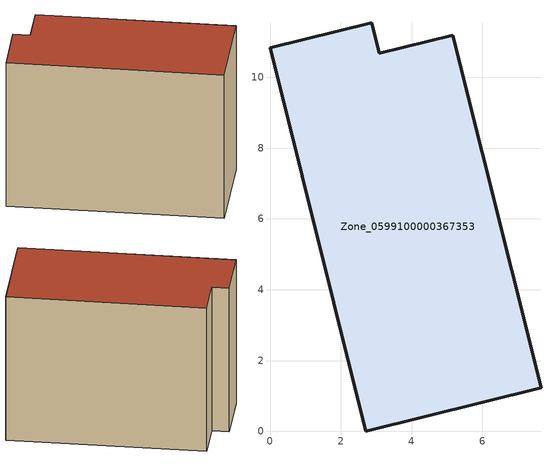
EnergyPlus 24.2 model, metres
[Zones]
Zone_0599100000367353
 floor ground (C_G): 2.7,0 0,10.83 2.87,11.54 3.08,10.67 5.17,11.19 7.65,1.24 z0
 wall outside (C_F): 2.7,0 7.65,1.24 5.17,11.19 3.08,10.67 2.87,11.54 0,10.83 2.7,0 z0:8.35
 roof outside (C_R): 0,10.83 2.7,0 7.65,1.24 5.17,11.19 3.08,10.67 2.87,11.54 z8.35
[BUILDING]
Pand.0599100000367353: North Axis=0; Terrain=City; Loads Convergence Tolerance Value=0.04; Temperature Convergence Tolerance Value=0.4; Solar Distribution=FullExterior; Maximum Number of Warmup Days=25; Minimum Number of Warmup Days=1
[Site:Location]
Rotterdam.The.Hague.AP_ZH_NLD Design_Conditions: Latitude=51.96; Longitude=4.45; Time Zone=1; Elevation=-4.5
[SITE:GROUNDTEMPERATURE:BUILDINGSURFACE]
18, 18, 18, 18, 18, 18, 18, 18, 18, 18, 18, 18
[MATERIAL] Thermal Absorptance=0.9; Solar Absorptance=0.7; Visible Absorptance=0.7
Name | Roughness | Thickness | Conductivity | Density | Specific Heat
G.TI.1992-2005 | MediumSmooth | 0.15 | 0.06 | 540 | 1210
F.TI.1992-2005 | Rough | 0.3 | 0.12 | 1920 | 840
R.TI.1992-2005 | MediumRough | 0.2 | 0.08 | 1500 | 1000
[CONSTRUCTION]
C_G: G.TI.1992-2005
C_F: F.TI.1992-2005
C_R: R.TI.1992-2005
[ZONE]
Zone_0599100000367353: Type=1; Multiplier=1; Ceiling Height=Autocalculate; Volume=Autocalculate; Floor Area=autocalculate; Part of Total Floor Area=Yes
[ZONEINFILTRATION:DESIGNFLOWRATE]
Infil_Zone_0599100000367353: Zone or ZoneList or Space or SpaceList=Zone_0599100000367353; Schedule=AlwaysOn; Design Flow Rate Calculation Method=Flow/Area; Flow Rate per Floor Area=0.0015; Constant Term Coefficient=1; Temperature Term Coefficient=0; Velocity Term Coefficient=0; Velocity Squared Term Coefficient=0
[HVACTEMPLATE:ZONE:IDEALLOADSAIRSYSTEM]
Zone_0599100000367353: Maximum Heating Supply Air Temperature=50; Minimum Cooling Supply Air Temperature=13; Maximum Heating Supply Air Humidity Ratio=0.0156; Minimum Cooling Supply Air Humidity Ratio=0.0077; Heating Limit=NoLimit; Cooling Limit=NoLimit; Dehumidification Control Type=ConstantSensibleHeatRatio; Cooling Sensible Heat Ratio=0.7; Dehumidification Setpoint=60; Humidification Control Type=None; Humidification Setpoint=30; Outdoor Air Method=None; Outdoor Air Flow Rate per Person=0.00944; Outdoor Air Flow Rate per Zone Floor Area=0; Outdoor Air Flow Rate per Zone=0; Demand Controlled Ventilation Type=None; Outdoor Air Economizer Type=NoEconomizer; Heat Recovery Type=None; Sensible Heat Recovery Effectiveness=0.7; Latent Heat Recovery Effectiveness=0.65
[ZONECONTROL:THERMOSTAT]
ThermostatControl_Zone_0599100000367353: Zone or ZoneList=Zone_0599100000367353; Control Type Schedule=DualSetpointControlType; Control 1=Thermostat_Zone_0599100000367353; Temperature Difference Between Cutout And Setpoint=0
[THERMOSTATSETPOINT:DUALSETPOINT]
Thermostat_Zone_0599100000367353: Heating Setpoint Temperature Schedule=HeatingSetpoint_Zone_0599100000367353; Cooling Setpoint Temperature Schedule=CoolingSetpoint_Zone_0599100000367353
[SCHEDULE:COMPACT]
HeatingSetpoint_Zone_0599100000367353: Through: 12/31, For: AllDays, Until: 24:00, 21
CoolingSetpoint_Zone_0599100000367353: Through: 12/31, For: AllDays, Until: 24:00, 24
DualSetpointControlType: Through: 12/31, For: AllDays, Until: 24:00, 4
AlwaysOn: Through: 12/31, For: AllDays, Until: 24:00, 1
